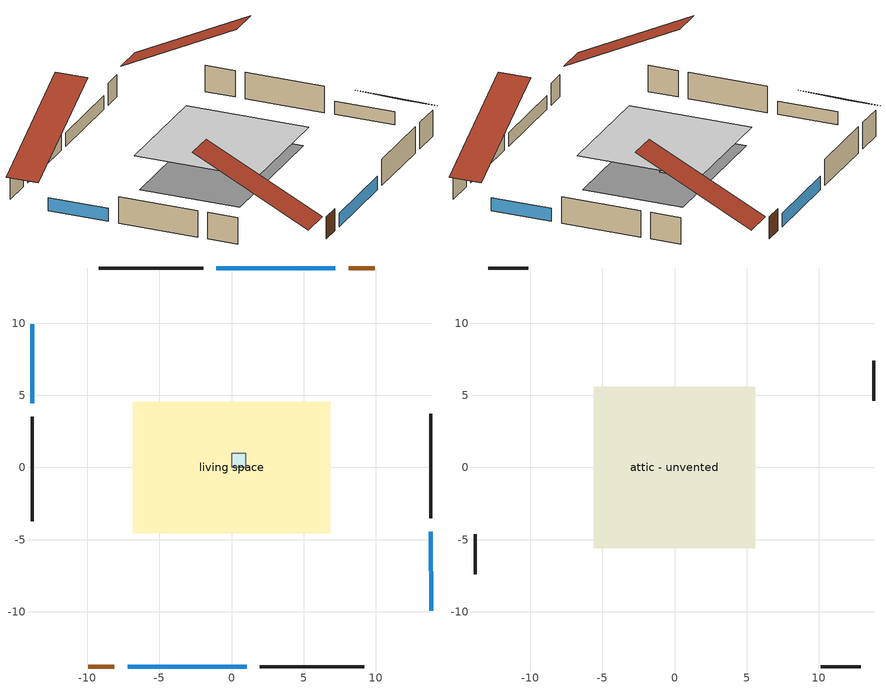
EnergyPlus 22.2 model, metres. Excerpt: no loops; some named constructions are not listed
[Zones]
living space
 floor foundation (Slab construction): -6.86,-4.57 -6.86,4.57 6.86,4.57 6.86,-4.57 z0
 wall outside (Wall construction): -1.97,13.83 -9.21,13.83 / 13.83,-3.53 13.83,3.71 / 1.97,-13.83 9.21,-13.83 / -13.83,3.53 -13.83,-3.71 z0:2.44
 wall outside (AdiabaticWallConstruction 1): 9.94,13.83 8.11,13.83 / -9.94,-13.83 -8.11,-13.83 z0:2.03
 wall outside (AdiabaticWallConstruction): 13.83,-9.94 13.83,-4.45 / 7.19,13.83 -1.05,13.83 / -7.19,-13.83 1.05,-13.83 / -13.83,9.94 -13.83,4.45 z0:1.22
 window (WindowConstruction 2): 13.83,-9.94 13.83,-4.46 z0:1.22
 window (WindowConstruction): 7.19,13.83 -1.04,13.83 z0:1.22
 window (WindowConstruction 1): -7.19,-13.83 1.04,-13.83 z0:1.22
 window (WindowConstruction 3): -13.83,9.94 -13.83,4.46 z0:1.22
 door (Door): 9.94,13.83 8.11,13.83 z0:2.03
 door (Door 1): -9.94,-13.83 -8.11,-13.83 z0:2.03
central ac and furnace airloop ret air zone
 floor adiabatic (AdiabaticConst): 0,0 0,1 1,1 1,0 z0
 wall adiabatic (AdiabaticConst): 0,1 0,0 1,0 1,1 0,1 z0:1
 ceiling adiabatic (AdiabaticConst): 1,0 1,1 0,1 0,0 z1
attic - unvented
 floor to living space (FloorBelowAttic construction Reversed): -5.6,-5.6 -5.6,5.6 5.6,5.6 5.6,-5.6 z2.44
 wall outside (WallAtticGable construction): -10.14,13.83 -12.9,13.83 / 13.83,4.64 13.83,7.4 / 10.14,-13.83 12.9,-13.83 / -13.83,-4.64 -13.83,-7.4 z0:2.44
 roof outside (Roof construction): 10.87,13.83,2.44 10.87,3.24,7.74 13.83,3.24,7.74 13.83,13.83,2.44; 13.83,-10.87,2.44 3.24,-10.87,7.74 3.24,-13.83,7.74 13.83,-13.83,2.44; -10.87,-13.83,2.44 -10.87,-3.24,7.74 -13.83,-3.24,7.74 -13.83,-13.83,2.44; -13.83,10.87,2.44 -3.24,10.87,7.74 -3.24,13.83,7.74 -13.83,13.83,2.44
[Schedule:Day:Interval]
Schedule Day 7; Schedule Day 15; Schedule Day 18: 24:00, 0, No
misc tv schedule weekday3; misc tv schedule weekday5: 01:00, 0.0861505, 02:00, 0.0419111, 03:00, 0.0209555, 04:00, 0.0162988, 05:00, 0.0256123, 06:00, 0.0419111, 07:00, 0.0675234, 08:00, 0.0931357, 09:00, 0.114091, 10:00, 0.135047, 11:00, 0.151346, 12:00, 0.167644, 13:00, 0.176958, 14:00, 0.200242, 15:00, 0.211884, 16:00, 0.237496, 17:00, 0.295706, 18:00, 0.363229, 19:00, 0.488963, 20:00, 0.684548, 21:00, 0.845207, 22:00, 0.800967, 23:00, 0.484306, 24:00, 0.209555, No
misc tv schedule weekday6; misc tv schedule weekday9: 01:00, 0.0890192, 02:00, 0.0433067, 03:00, 0.0216533, 04:00, 0.0168415, 05:00, 0.0264652, 06:00, 0.0433067, 07:00, 0.0697718, 08:00, 0.096237, 09:00, 0.11789, 10:00, 0.139544, 11:00, 0.156385, 12:00, 0.173227, 13:00, 0.18285, 14:00, 0.20691, 15:00, 0.218939, 16:00, 0.245404, 17:00, 0.305553, 18:00, 0.375324, 19:00, 0.505244, 20:00, 0.707342, 21:00, 0.873351, 22:00, 0.827638, 23:00, 0.500432, 24:00, 0.216533, No
misc tv schedule weekday10: 01:00, 0.0777237, 02:00, 0.0378116, 03:00, 0.0189058, 04:00, 0.0147045, 05:00, 0.0231071, 06:00, 0.0378116, 07:00, 0.0609186, 08:00, 0.0840257, 09:00, 0.102931, 10:00, 0.121837, 11:00, 0.136542, 12:00, 0.151246, 13:00, 0.159649, 14:00, 0.180655, 15:00, 0.191158, 16:00, 0.214265, 17:00, 0.266782, 18:00, 0.3277, 19:00, 0.441135, 20:00, 0.617589, 21:00, 0.762533, 22:00, 0.722621, 23:00, 0.436933, 24:00, 0.189058, No
misc tv schedule weekday11: 01:00, 0.0770962, 02:00, 0.0375063, 03:00, 0.0187531, 04:00, 0.0145858, 05:00, 0.0229205, 06:00, 0.0375063, 07:00, 0.0604268, 08:00, 0.0833473, 09:00, 0.1021, 10:00, 0.120854, 11:00, 0.135439, 12:00, 0.150025, 13:00, 0.15836, 14:00, 0.179197, 15:00, 0.189615, 16:00, 0.212536, 17:00, 0.264628, 18:00, 0.325054, 19:00, 0.437573, 20:00, 0.612602, 21:00, 0.756376, 22:00, 0.716786, 23:00, 0.433406, 24:00, 0.187531, No
misc tv schedule weekend3; misc tv schedule weekend5: 01:00, 0.0791162, 02:00, 0.0395581, 03:00, 0.0215771, 04:00, 0.0143848, 05:00, 0.019779, 06:00, 0.0251733, 07:00, 0.0431543, 08:00, 0.0773181, 09:00, 0.127665, 10:00, 0.169021, 11:00, 0.201387, 12:00, 0.221166, 13:00, 0.237349, 14:00, 0.280503, 15:00, 0.320061, 16:00, 0.352427, 17:00, 0.370408, 18:00, 0.382994, 19:00, 0.451322, 20:00, 0.593371, 21:00, 0.697661, 22:00, 0.643718, 23:00, 0.40637, 24:00, 0.185204, No
misc tv schedule weekend6; misc tv schedule weekend9: 01:00, 0.0817507, 02:00, 0.0408753, 03:00, 0.0222956, 04:00, 0.0148638, 05:00, 0.0204377, 06:00, 0.0260116, 07:00, 0.0445913, 08:00, 0.0798927, 09:00, 0.131916, 10:00, 0.174649, 11:00, 0.208093, 12:00, 0.22853, 13:00, 0.245252, 14:00, 0.289843, 15:00, 0.330719, 16:00, 0.364162, 17:00, 0.382742, 18:00, 0.395748, 19:00, 0.46635, 20:00, 0.61313, 21:00, 0.720892, 22:00, 0.665153, 23:00, 0.419901, 24:00, 0.191371, No
misc tv schedule weekend10: 01:00, 0.0713775, 02:00, 0.0356887, 03:00, 0.0194666, 04:00, 0.0129777, 05:00, 0.0178444, 06:00, 0.022711, 07:00, 0.0389332, 08:00, 0.0697552, 09:00, 0.115177, 10:00, 0.152488, 11:00, 0.181688, 12:00, 0.199532, 13:00, 0.214132, 14:00, 0.253066, 15:00, 0.288754, 16:00, 0.317954, 17:00, 0.334176, 18:00, 0.345532, 19:00, 0.407176, 20:00, 0.535331, 21:00, 0.629419, 22:00, 0.580753, 23:00, 0.366621, 24:00, 0.167088, No
misc tv schedule weekend11: 01:00, 0.0708012, 02:00, 0.0354006, 03:00, 0.0193094, 04:00, 0.0128729, 05:00, 0.0177003, 06:00, 0.0225276, 07:00, 0.0386188, 08:00, 0.0691921, 09:00, 0.114247, 10:00, 0.151257, 11:00, 0.180221, 12:00, 0.197921, 13:00, 0.212404, 14:00, 0.251022, 15:00, 0.286423, 16:00, 0.315387, 17:00, 0.331478, 18:00, 0.342742, 19:00, 0.403889, 20:00, 0.531009, 21:00, 0.624338, 22:00, 0.576064, 23:00, 0.363661, 24:00, 0.165739, No
misc tv schedule weekend12: 01:00, 0.0936057, 02:00, 0.0468029, 03:00, 0.0255288, 04:00, 0.0170192, 05:00, 0.0234014, 06:00, 0.0297836, 07:00, 0.0510577, 08:00, 0.0914783, 09:00, 0.151046, 10:00, 0.199976, 11:00, 0.238269, 12:00, 0.261671, 13:00, 0.280817, 14:00, 0.331875, 15:00, 0.378678, 16:00, 0.416971, 17:00, 0.438245, 18:00, 0.453137, 19:00, 0.533978, 20:00, 0.702043, 21:00, 0.825432, 22:00, 0.76161, 23:00, 0.480793, 24:00, 0.219123, No
natural vent avail schedule day: 24:00, 1, No
occupants schedule allday1: 07:00, 1, 08:00, 0.8831, 09:00, 0.40861, 16:00, 0.24189, 17:00, 0.29498, 18:00, 0.5531, 21:00, 0.89693, 24:00, 1, No
[Schedule:Week:Daily]
misc tv schedule Week Rule - Mar4-Mar31: misc tv schedule weekend3, misc tv schedule weekday3, misc tv schedule weekday3, misc tv schedule weekday3, misc tv schedule weekday3, misc tv schedule weekday3, misc tv schedule weekend3, Schedule Day 15, Schedule Day 15, Schedule Day 15, Schedule Day 15, Schedule Day 15
misc tv schedule Week Rule - May6-May26: misc tv schedule weekend5, misc tv schedule weekday5, misc tv schedule weekday5, misc tv schedule weekday5, misc tv schedule weekday5, misc tv schedule weekday5, misc tv schedule weekend5, Schedule Day 15, Schedule Day 15, Schedule Day 15, Schedule Day 15, Schedule Day 15
misc tv schedule Week Rule - May27-Jun2: misc tv schedule weekend5, misc tv schedule weekday5, misc tv schedule weekday5, misc tv schedule weekday5, misc tv schedule weekday5, misc tv schedule weekday6, misc tv schedule weekend6, Schedule Day 15, Schedule Day 15, Schedule Day 15, Schedule Day 15, Schedule Day 15
misc tv schedule Week Rule - Nov4-Nov24: misc tv schedule weekend11, misc tv schedule weekday11, misc tv schedule weekday11, misc tv schedule weekday11, misc tv schedule weekday11, misc tv schedule weekday11, misc tv schedule weekend11, Schedule Day 15, Schedule Day 15, Schedule Day 15, Schedule Day 15, Schedule Day 15
misc tv schedule Week Rule - Nov25-Dec1: misc tv schedule weekend11, misc tv schedule weekday11, misc tv schedule weekday11, misc tv schedule weekday11, misc tv schedule weekday11, misc tv schedule weekday11, misc tv schedule weekend12, Schedule Day 15, Schedule Day 15, Schedule Day 15, Schedule Day 15, Schedule Day 15
misc tv schedule Week Rule - Oct7-Oct27: misc tv schedule weekend10, misc tv schedule weekday10, misc tv schedule weekday10, misc tv schedule weekday10, misc tv schedule weekday10, misc tv schedule weekday10, misc tv schedule weekend10, Schedule Day 15, Schedule Day 15, Schedule Day 15, Schedule Day 15, Schedule Day 15
misc tv schedule Week Rule - Oct28-Nov3: misc tv schedule weekend10, misc tv schedule weekday10, misc tv schedule weekday10, misc tv schedule weekday10, misc tv schedule weekday11, misc tv schedule weekday11, misc tv schedule weekend11, Schedule Day 15, Schedule Day 15, Schedule Day 15, Schedule Day 15, Schedule Day 15
misc tv schedule Week Rule - Sep2-Sep29: misc tv schedule weekend9, misc tv schedule weekday9, misc tv schedule weekday9, misc tv schedule weekday9, misc tv schedule weekday9, misc tv schedule weekday9, misc tv schedule weekend9, Schedule Day 15, Schedule Day 15, Schedule Day 15, Schedule Day 15, Schedule Day 15
misc tv schedule Week Rule - Sep30-Oct6: misc tv schedule weekend9, misc tv schedule weekday10, misc tv schedule weekday10, misc tv schedule weekday10, misc tv schedule weekday10, misc tv schedule weekday10, misc tv schedule weekend10, Schedule Day 15, Schedule Day 15, Schedule Day 15, Schedule Day 15, Schedule Day 15
natural vent avail schedule Week Rule - Jan1-Dec31: natural vent avail schedule day, natural vent avail schedule day, natural vent avail schedule day, natural vent avail schedule day, natural vent avail schedule day, natural vent avail schedule day, natural vent avail schedule day, Schedule Day 18, Schedule Day 18, Schedule Day 18, Schedule Day 18, Schedule Day 18
occupants schedule Week Rule - Jan1-Dec31: occupants schedule allday1, occupants schedule allday1, occupants schedule allday1, occupants schedule allday1, occupants schedule allday1, occupants schedule allday1, occupants schedule allday1, Schedule Day 7, Schedule Day 7, Schedule Day 7, Schedule Day 7, Schedule Day 7
[Schedule:Year]
natural vent avail schedule: natural vent avail schedule Week Rule - Jan1-Dec31, 1, 1, 12, 31
